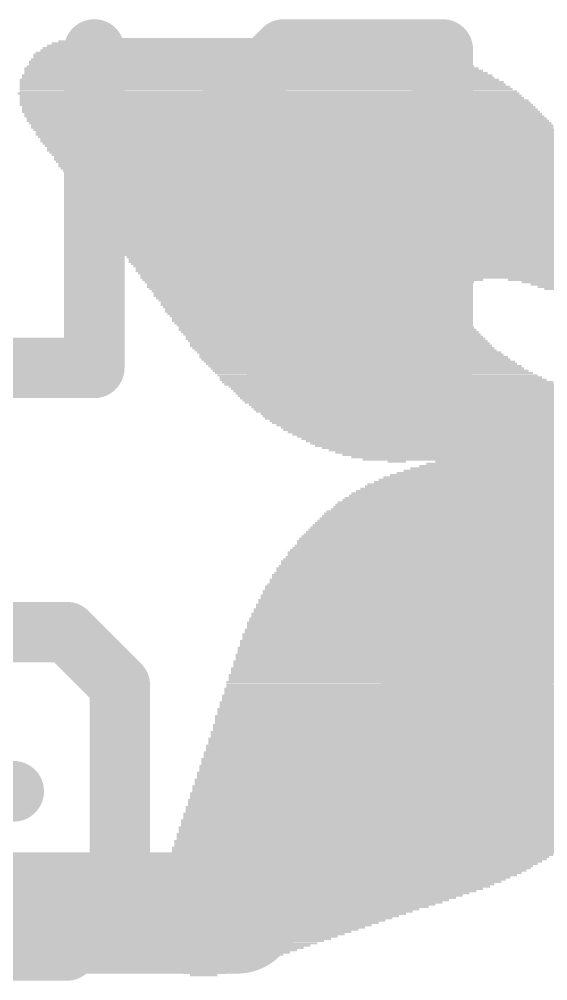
# Model space of a CAD drawing. Extents: x -19.1 to 19.1, y -11.7 to 11.4.
# Drawn here: x 1.399 to 3.172, y -5.8 to -2.575 of the extents above; entities that cross this region are included whole.
import ezdxf

# ---------------------------------------------------------------- set-up
doc = ezdxf.new("R2010")
doc.units = 0
for name, color, linetype in [('1', 12, 'CONTINUOUS'), ('21', 40, 'CONTINUOUS'), ('22', 6, 'CONTINUOUS')]:
    doc.layers.add(name, color=color, linetype=linetype)

# ---------------------------------------------------------------- blocks, each defined once
blk = doc.blocks.new('RECT')
blk.add_solid([(-0.5, -0.5), (0.5, -0.5), (-0.5, 0.5), (0.5, 0.5)])

msp = doc.modelspace()

# ---------------------------------------------------------------- linework, layer by layer
at = {"layer": '1', "const_width": 0.4064}
for points in [[(2.13, -5.573), (3.403, -4.3)], [(-1.462, -5.573), (2.13, -5.573)]]:
    msp.add_lwpolyline(points, dxfattribs=at)
at = {"layer": '1', "const_width": 0.2032}
for points in [[(2.13, -5.6746, 1), (2.13, -5.4714)], [(2.0582, -5.5012, 1), (2.2018, -5.6448)]]:
    msp.add_lwpolyline(points, format="xyb", dxfattribs=at)
at = {"layer": '22', "const_width": 0.2032}
for points in [[(1.6506, -2.6767), (1.6506, -3.7444)], [(2.1082, -2.8546), (2.2862, -2.6767)], [(2.2862, -2.6767), (2.82, -2.6767)], [(2.82, -2.6767), (2.82, -3.7444)], [(2.1082, -3.5665), (2.1082, -2.8546)], [(2.2862, -3.7444), (2.1082, -3.5665)], [(1.6506, -3.7444), (0.9388, -3.7444)], [(2.82, -3.7444), (2.2862, -3.7444)], [(1.2025, -4.6307), (1.5585, -4.6307)], [(1.5585, -4.6307), (1.7364, -4.8086)], [(1.7364, -4.8086), (1.7364, -5.5205)], [(1.0246, -5.1645), (1.3805, -5.1645)], [(1.7364, -5.5205), (1.5585, -5.6984)], [(1.5585, -5.6984), (1.2025, -5.6984)]]:
    msp.add_lwpolyline(points, dxfattribs=at)
at = {"layer": '22', "const_width": 0.1016}
for points in [[(1.7014, -2.6767, 1), (1.5998, -2.6767)], [(2.2862, -2.6259, 1), (2.2862, -2.7275)], [(2.3221, -2.7126, 1), (2.2502, -2.6408)], [(2.8708, -2.6767, 1), (2.7692, -2.6767)], [(2.82, -2.7275, 1), (2.82, -2.6259)], [(2.159, -2.8546, 1), (2.0574, -2.8546)], [(2.0723, -2.8187, 1), (2.1441, -2.8906)], [(2.1441, -3.5305, 1), (2.0723, -3.6024)], [(2.0574, -3.5665, 1), (2.159, -3.5665)], [(1.6506, -3.7952, 1), (1.6506, -3.6936)], [(2.2862, -3.6936, 1), (2.2862, -3.7952)], [(2.82, -3.7952, 1), (2.82, -3.6936)], [(2.2502, -3.7803, 1), (2.3221, -3.7085)], [(1.5998, -3.7444, 1), (1.7014, -3.7444)], [(2.7692, -3.7444, 1), (2.8708, -3.7444)], [(1.5944, -4.5948, 1), (1.5225, -4.6666)], [(1.5585, -4.6815, 1), (1.5585, -4.5799)], [(1.7872, -4.8086, 1), (1.6856, -4.8086)], [(1.7005, -4.8446, 1), (1.7723, -4.7727)], [(1.3805, -5.2153, 1), (1.3805, -5.1137)], [(1.7723, -5.5564, 1), (1.7005, -5.4845)], [(1.6856, -5.5205, 1), (1.7872, -5.5205)], [(1.5585, -5.7492, 1), (1.5585, -5.6476)], [(1.5225, -5.6625, 1), (1.5944, -5.7343)]]:
    msp.add_lwpolyline(points, format="xyb", dxfattribs=at)

# ---------------------------------------------------------------- block references
at = {"layer": '21'}
for p, xscale, yscale in [((1.8923, -2.6416), 0.602, 0.0076), ((2.1171, -2.6797), 1.2954, 0.0076), ((2.1057, -2.6721), 1.2573, 0.0076), ((2.0981, -2.6644), 1.2115, 0.0077), ((2.0828, -2.6568), 1.1506, 0.0076), ((2.0676, -2.6492), 1.0744, 0.0076), ((2.1514, -2.7102), 1.425, 0.0076), ((2.1323, -2.6949), 1.3716, 0.0076), ((2.1438, -2.7026), 1.3945, 0.0077), ((2.1248, -2.6873), 1.3411, 0.0076), ((2.1781, -2.7407), 1.524, 0.0077), ((2.1743, -2.733), 1.5011, 0.0076), ((2.159, -2.7178), 1.4554, 0.0076), ((2.1667, -2.7254), 1.4707, 0.0076), ((2.1971, -2.7635), 1.5774, 0.0076), ((2.2009, -2.7711), 1.585, 0.0076), ((2.1857, -2.7483), 1.5392, 0.0076), ((2.1933, -2.7559), 1.5544, 0.0076), ((2.2237, -2.8016), 1.6459, 0.0076), ((2.2047, -2.7788), 1.6078, 0.0077), ((2.2276, -2.8092), 1.6536, 0.0076), ((2.2124, -2.7864), 1.6231, 0.0076), ((2.2162, -2.794), 1.6307, 0.0076), ((2.2352, -2.8245), 1.684, 0.0076), ((2.2352, -2.8169), 1.6688, 0.0077), ((2.2428, -2.8321), 1.684, 0.0076), ((2.2467, -2.8397), 1.6917, 0.0076), ((2.258, -2.855), 1.7145, 0.0077), ((2.2618, -2.8626), 1.7221, 0.0076), ((2.2543, -2.8473), 1.7069, 0.0076), ((2.2695, -2.8702), 1.7222, 0.0076), ((2.2733, -2.8778), 1.7298, 0.0076), ((2.2771, -2.8854), 1.7374, 0.0076), ((2.2848, -2.8931), 1.7373, 0.0077), ((2.2886, -2.9007), 1.7449, 0.0076), ((2.2962, -2.9083), 1.745, 0.0076), ((2.3, -2.9159), 1.7526, 0.0076), ((2.3076, -2.9235), 1.7526, 0.0076), ((2.3152, -2.9312), 1.7526, 0.0077), ((2.3152, -2.9388), 1.7526, 0.0076), ((2.3228, -2.9464), 1.7526, 0.0076), ((2.3305, -2.954), 1.7526, 0.0076), ((2.3343, -2.9616), 1.7602, 0.0076), ((2.3381, -2.9693), 1.7526, 0.0077), ((2.3457, -2.9769), 1.7526, 0.0076), ((2.3495, -2.9845), 1.7602, 0.0076), ((2.3571, -2.9921), 1.7602, 0.0076), ((2.3609, -2.9997), 1.7526, 0.0076), ((2.3686, -3.0074), 1.7526, 0.0077), ((2.3724, -3.015), 1.7602, 0.0076), ((2.3762, -3.0226), 1.7526, 0.0076), ((2.3838, -3.0302), 1.7526, 0.0076), ((2.3914, -3.0378), 1.7526, 0.0076), ((2.3914, -3.0455), 1.7526, 0.0077), ((2.399, -3.0531), 1.7526, 0.0076), ((2.4067, -3.0607), 1.7526, 0.0076), ((2.4067, -3.0683), 1.7526, 0.0076), ((2.4143, -3.0759), 1.7526, 0.0076), ((2.6467, -3.0836), 2.2022, 0.0077), ((2.6467, -3.0912), 2.187, 0.0076), ((2.6467, -3.0988), 2.187, 0.0076), ((2.6467, -3.1064), 2.1717, 0.0076), ((2.6505, -3.114), 2.164, 0.0076), ((2.6505, -3.1217), 2.1488, 0.0077), ((2.6505, -3.1293), 2.1488, 0.0076), ((2.6505, -3.1369), 2.1336, 0.0076), ((2.6543, -3.1445), 2.126, 0.0076), ((2.6581, -3.1521), 2.1184, 0.0076), ((2.6543, -3.1598), 2.1108, 0.0077), ((2.6582, -3.1674), 2.1031, 0.0076), ((2.6582, -3.175), 2.0879, 0.0076), ((2.6582, -3.1826), 2.0879, 0.0076), ((2.662, -3.1902), 2.0803, 0.0076), ((2.6619, -3.1979), 2.065, 0.0077), ((2.6657, -3.2055), 2.0574, 0.0076), ((2.6657, -3.2131), 2.0574, 0.0076), ((2.6696, -3.2207), 2.0497, 0.0076), ((2.6696, -3.2283), 2.0345, 0.0076), ((2.6734, -3.236), 2.0269, 0.0077), ((2.6734, -3.2436), 2.0269, 0.0076), ((2.6772, -3.2512), 2.0193, 0.0076), ((2.6772, -3.2588), 2.0041, 0.0076), ((2.681, -3.2664), 1.9964, 0.0076), ((2.681, -3.2741), 1.9964, 0.0077), ((2.6848, -3.2817), 1.9888, 0.0076), ((2.6886, -3.2893), 1.9812, 0.0076), ((2.6848, -3.2969), 1.9736, 0.0076), ((2.6886, -3.3045), 1.966, 0.0076), ((2.6924, -3.3122), 1.9584, 0.0077), ((2.6963, -3.3198), 1.9507, 0.0076), ((2.6963, -3.3274), 1.9507, 0.0076), ((2.7001, -3.335), 1.9431, 0.0076), ((2.7039, -3.3426), 1.9355, 0.0076), ((2.7039, -3.3502), 1.9203, 0.0077), ((2.7039, -3.3579), 1.9203, 0.0076), ((2.7077, -3.3655), 1.9127, 0.0076), ((2.7115, -3.3731), 1.905, 0.0076), ((2.7153, -3.3807), 1.8974, 0.0076), ((2.7153, -3.3883), 1.8974, 0.0077), ((2.7191, -3.396), 1.8898, 0.0076), ((2.7229, -3.4036), 1.8822, 0.0076), ((2.7267, -3.4112), 1.8746, 0.0076), ((2.7267, -3.4188), 1.8746, 0.0076), ((2.7306, -3.4264), 1.8669, 0.0077), ((2.7344, -3.4341), 1.8593, 0.0076), ((2.7344, -3.4417), 1.8593, 0.0076), ((2.3838, -3.4493), 1.143, 0.0076), ((3.3516, -3.4493), 0.6249, 0.0076), ((2.3723, -3.4569), 1.1049, 0.0076), ((2.3685, -3.4646), 1.0821, 0.0077), ((2.3647, -3.4722), 1.0745, 0.0076), ((2.3647, -3.4798), 1.0591, 0.0076), ((3.3744, -3.4569), 0.5792, 0.0076), ((3.3897, -3.4646), 0.5487, 0.0077), ((3.4011, -3.4722), 0.5258, 0.0076), ((3.4125, -3.4798), 0.503, 0.0076), ((2.3685, -3.4874), 1.0515, 0.0076), ((2.3685, -3.495), 1.0363, 0.0076), ((2.3685, -3.5027), 1.0363, 0.0077), ((2.3723, -3.5103), 1.0287, 0.0076), ((2.3761, -3.5179), 1.0211, 0.0076), ((2.38, -3.5255), 1.0134, 0.0076), ((2.38, -3.5331), 1.0134, 0.0076), ((2.3838, -3.5408), 1.0058, 0.0077), ((2.3876, -3.5484), 0.9982, 0.0076), ((2.3914, -3.556), 1.0058, 0.0076), ((2.3952, -3.5636), 0.9982, 0.0076), ((2.4028, -3.5712), 0.9983, 0.0076), ((2.4067, -3.5789), 0.9906, 0.0077), ((2.4105, -3.5865), 0.9982, 0.0076), ((2.4181, -3.5941), 0.9982, 0.0076), ((2.4219, -3.6017), 0.9906, 0.0076), ((2.4295, -3.6093), 0.9906, 0.0076), ((2.4333, -3.617), 0.9982, 0.0077), ((2.4409, -3.6246), 0.9983, 0.0076), ((2.4486, -3.6322), 0.9982, 0.0076), ((2.4562, -3.6398), 0.9982, 0.0076), ((2.46, -3.6474), 1.0058, 0.0076), ((2.4676, -3.6551), 1.0058, 0.0077), ((2.4752, -3.6627), 1.0059, 0.0076), ((2.479, -3.6703), 1.0135, 0.0076), ((2.4867, -3.6779), 1.0135, 0.0076), ((2.4943, -3.6855), 1.0134, 0.0076), ((2.5057, -3.6932), 1.0211, 0.0077), ((2.5133, -3.7008), 1.0211, 0.0076), ((2.521, -3.7084), 1.0363, 0.0076), ((2.5286, -3.716), 1.0363, 0.0076), ((2.54, -3.7236), 1.044, 0.0076), ((2.5476, -3.7313), 1.0439, 0.0077), ((2.5591, -3.7389), 1.0515, 0.0076), ((2.5667, -3.7465), 1.0516, 0.0076), ((2.5781, -3.7541), 1.0592, 0.0076), ((2.5895, -3.7617), 1.0668, 0.0076), ((2.601, -3.7694), 1.0744, 0.0077), ((2.6124, -3.777), 1.082, 0.0076), ((2.62, -3.7846), 1.0973, 0.0076), ((2.6353, -3.7922), 1.1125, 0.0076), ((2.6467, -3.7998), 1.1202, 0.0076), ((2.6658, -3.8075), 1.1277, 0.0077), ((2.6772, -3.8151), 1.1354, 0.0076), ((2.6962, -3.8227), 1.1582, 0.0076), ((2.7153, -3.8303), 1.1811, 0.0076), ((2.7419, -3.8379), 1.2192, 0.0076), ((3.0506, -3.8456), 1.8211, 0.0077), ((3.0544, -3.8532), 1.8135, 0.0076), ((3.0582, -3.8608), 1.8059, 0.0076), ((3.0657, -3.8684), 1.7907, 0.0076), ((3.0696, -3.876), 1.783, 0.0076), ((3.0734, -3.8837), 1.7754, 0.0077), ((3.0811, -3.8913), 1.7755, 0.0076), ((3.0887, -3.8989), 1.7603, 0.0076), ((3.0963, -3.9065), 1.7602, 0.0076), ((3.1039, -3.9141), 1.7602, 0.0076), ((3.1191, -3.9218), 1.7602, 0.0077), ((3.1305, -3.9294), 1.7679, 0.0076), ((3.1458, -3.937), 1.7678, 0.0076), ((3.1611, -3.9446), 1.7679, 0.0076), ((3.1801, -3.9522), 1.7907, 0.0076), ((3.2144, -3.9599), 1.8288, 0.0077), ((4.0564, -3.9675), 3.4824, 0.0076), ((4.0564, -3.9751), 3.4518, 0.0076), ((4.0602, -3.9827), 3.429, 0.0076), ((4.064, -3.9903), 3.4062, 0.0076), ((4.064, -3.998), 3.3756, 0.0077), ((4.0678, -4.0056), 3.3528, 0.0076), ((4.0716, -4.0132), 3.3147, 0.0076), ((4.0793, -4.0208), 3.2843, 0.0076), ((4.0869, -4.0284), 3.2537, 0.0076), ((4.0907, -4.0361), 3.2156, 0.0077), ((4.1021, -4.0437), 3.1776, 0.0076), ((4.1135, -4.0513), 3.1242, 0.0076), ((2.6658, -4.0589), 0.0609, 0.0076), ((3.1115, -4.0665), 0.6934, 0.0076), ((4.2317, -4.0589), 2.8727, 0.0076), ((3.0238, -4.097), 0.7163, 0.0076), ((3.043, -4.0894), 0.7087, 0.0076), ((3.062, -4.0818), 0.701, 0.0076), ((3.0887, -4.0742), 0.6935, 0.0077), ((2.9591, -4.1275), 0.7392, 0.0076), ((2.9706, -4.1199), 0.7315, 0.0076), ((2.9858, -4.1123), 0.7315, 0.0077), ((3.0049, -4.1046), 0.7239, 0.0076), ((2.9058, -4.158), 0.7544, 0.0076), ((2.9172, -4.1504), 0.7468, 0.0077), ((2.9325, -4.1427), 0.7467, 0.0076), ((2.9401, -4.1351), 0.7467, 0.0076), ((2.8524, -4.1961), 0.7696, 0.0076), ((2.8639, -4.1885), 0.762, 0.0077), ((2.8715, -4.1808), 0.762, 0.0076), ((2.8867, -4.1732), 0.762, 0.0076), ((2.8943, -4.1656), 0.762, 0.0076), ((2.8182, -4.2266), 0.7773, 0.0077), ((2.8296, -4.2189), 0.7696, 0.0076), ((2.8372, -4.2113), 0.7696, 0.0076), ((2.8448, -4.2037), 0.7696, 0.0076), ((2.7877, -4.257), 0.7773, 0.0076), ((2.7953, -4.2494), 0.7772, 0.0076), ((2.8029, -4.2418), 0.7772, 0.0076), ((2.8105, -4.2342), 0.7772, 0.0076), ((2.761, -4.2875), 0.7848, 0.0076), ((2.7686, -4.2799), 0.7848, 0.0076), ((2.7724, -4.2723), 0.7772, 0.0076), ((2.7801, -4.2647), 0.7773, 0.0077), ((2.7344, -4.318), 0.7925, 0.0076), ((2.7382, -4.3104), 0.7849, 0.0076), ((2.7458, -4.3028), 0.7849, 0.0077), ((2.7534, -4.2951), 0.7849, 0.0076), ((2.7039, -4.3561), 0.7925, 0.0076), ((2.7115, -4.3485), 0.7925, 0.0076), ((2.7191, -4.3409), 0.7925, 0.0077), ((2.7267, -4.3256), 0.7924, 0.0076), ((2.7229, -4.3332), 0.7848, 0.0076), ((2.6848, -4.3866), 0.8001, 0.0076), ((2.6886, -4.379), 0.7924, 0.0077), ((2.7001, -4.3637), 0.8001, 0.0076), ((2.6963, -4.3713), 0.7925, 0.0076), ((2.6658, -4.4171), 0.8077, 0.0077), ((2.6696, -4.4094), 0.8001, 0.0076), ((2.6772, -4.3942), 0.8001, 0.0076), ((2.6772, -4.4018), 0.8001, 0.0076), ((2.6543, -4.4399), 0.8154, 0.0076), ((2.6505, -4.4475), 0.8078, 0.0076), ((2.6582, -4.4323), 0.8077, 0.0076), ((2.662, -4.4247), 0.8001, 0.0076), ((2.6353, -4.478), 0.8229, 0.0076), ((2.6353, -4.4856), 0.8229, 0.0076), ((2.6391, -4.4704), 0.8153, 0.0076), ((2.6467, -4.4552), 0.8154, 0.0077), ((2.6467, -4.4628), 0.8154, 0.0076), ((2.6276, -4.5085), 0.8382, 0.0076), ((2.6276, -4.5161), 0.8382, 0.0076), ((2.6315, -4.4933), 0.8305, 0.0077), ((2.6315, -4.5009), 0.8305, 0.0076), ((2.62, -4.539), 0.8534, 0.0076), ((2.62, -4.5466), 0.8534, 0.0076), ((2.6238, -4.5237), 0.8458, 0.0076), ((2.6238, -4.5314), 0.8458, 0.0077), ((2.62, -4.5694), 0.8839, 0.0077), ((2.6277, -4.5771), 0.8991, 0.0076), ((2.62, -4.5542), 0.8687, 0.0076), ((2.62, -4.5618), 0.8687, 0.0076), ((3.5383, -4.5771), 0.7391, 0.0076), ((3.0429, -4.5999), 1.7602, 0.0076), ((3.0468, -4.6075), 1.7679, 0.0077), ((3.0506, -4.6152), 1.7755, 0.0076), ((2.6391, -4.5847), 0.9373, 0.0076), ((3.0467, -4.5923), 1.7526, 0.0076), ((3.5192, -4.5847), 0.7925, 0.0076), ((3.0544, -4.6456), 1.8135, 0.0077), ((3.0506, -4.638), 1.8059, 0.0076), ((3.0506, -4.6228), 1.7907, 0.0076), ((3.0506, -4.6304), 1.7907, 0.0076), ((3.0582, -4.6609), 1.8364, 0.0076), ((3.062, -4.6685), 1.844, 0.0076), ((3.0658, -4.6761), 1.8516, 0.0076), ((3.0582, -4.6533), 1.8212, 0.0076), ((3.0772, -4.7066), 1.905, 0.0076), ((3.0657, -4.6837), 1.8669, 0.0077), ((3.0696, -4.6914), 1.8746, 0.0076), ((3.0734, -4.699), 1.8822, 0.0076), ((3.0887, -4.7295), 1.9431, 0.0076), ((3.1001, -4.7371), 1.966, 0.0076), ((3.081, -4.7142), 1.9126, 0.0076), ((3.0887, -4.7218), 1.9279, 0.0077), ((3.5116, -4.7752), 2.8194, 0.0076), ((3.5154, -4.7599), 2.8118, 0.0077), ((3.5154, -4.7676), 2.8118, 0.0076), ((3.5116, -4.7523), 2.8041, 0.0076), ((3.5154, -4.7447), 2.7965, 0.0076), ((3.5116, -4.798), 2.8347, 0.0077), ((3.5154, -4.8057), 2.8423, 0.0076), ((3.5154, -4.7828), 2.827, 0.0076), ((3.5154, -4.7904), 2.827, 0.0076), ((3.5116, -4.8209), 2.8499, 0.0076), ((3.5154, -4.8285), 2.8575, 0.0076), ((3.5154, -4.8361), 2.8575, 0.0077), ((3.5154, -4.8133), 2.8423, 0.0076), ((2.8182, -4.8666), 1.4935, 0.0076), ((2.822, -4.8438), 1.4859, 0.0076), ((2.822, -4.8514), 1.4859, 0.0076), ((2.822, -4.859), 1.4859, 0.0076), ((2.8106, -4.8895), 1.4935, 0.0076), ((2.8068, -4.8971), 1.4859, 0.0076), ((2.8068, -4.9047), 1.4859, 0.0076), ((2.8144, -4.8742), 1.4859, 0.0077), ((2.8144, -4.8819), 1.4859, 0.0076), ((2.8029, -4.9123), 1.4936, 0.0077), ((2.7991, -4.92), 1.4859, 0.0076), ((2.7991, -4.9276), 1.4859, 0.0076), ((2.7991, -4.9352), 1.4859, 0.0076), ((2.7877, -4.9657), 1.4935, 0.0076), ((2.7953, -4.9428), 1.4935, 0.0076), ((2.7915, -4.9505), 1.4859, 0.0077), ((2.7915, -4.9581), 1.4859, 0.0076), ((2.7801, -4.9886), 1.4935, 0.0077), ((2.7763, -4.9962), 1.4859, 0.0076), ((2.7839, -4.9733), 1.4859, 0.0076), ((2.7839, -4.9809), 1.4859, 0.0076), ((2.761, -5.0343), 1.4859, 0.0076), ((2.7687, -5.0114), 1.4859, 0.0076), ((2.7687, -5.019), 1.4859, 0.0076), ((2.7687, -5.0267), 1.4859, 0.0077), ((2.7763, -5.0038), 1.4859, 0.0076), ((2.7534, -5.0571), 1.4859, 0.0076), ((2.7496, -5.0648), 1.4783, 0.0077), ((2.761, -5.0419), 1.4859, 0.0076), ((2.7572, -5.0495), 1.4783, 0.0076), ((2.742, -5.08), 1.4783, 0.0076), ((2.742, -5.0876), 1.4783, 0.0076), ((2.7382, -5.0952), 1.4707, 0.0076), ((2.7496, -5.0724), 1.4783, 0.0076), ((2.7229, -5.1257), 1.4706, 0.0076), ((2.7305, -5.1029), 1.4706, 0.0077), ((2.7305, -5.1105), 1.4706, 0.0076), ((2.7267, -5.1181), 1.463, 0.0076), ((2.7115, -5.1486), 1.4631, 0.0076), ((2.7077, -5.1562), 1.4555, 0.0076), ((2.7191, -5.1333), 1.463, 0.0076), ((2.7153, -5.141), 1.4554, 0.0077), ((2.6848, -5.1943), 1.4402, 0.0076), ((2.6962, -5.1714), 1.4478, 0.0076), ((2.6962, -5.1791), 1.4478, 0.0077), ((2.6924, -5.1867), 1.4402, 0.0076), ((2.7038, -5.1638), 1.4478, 0.0076), ((2.6696, -5.2172), 1.4249, 0.0077), ((2.6658, -5.2248), 1.4173, 0.0076), ((2.681, -5.2019), 1.4326, 0.0076), ((2.6772, -5.2095), 1.4249, 0.0076), ((2.6543, -5.24), 1.4097, 0.0076), ((2.6505, -5.2476), 1.402, 0.0076), ((2.6467, -5.2553), 1.3944, 0.0077), ((2.662, -5.2324), 1.4097, 0.0076), ((2.6238, -5.2857), 1.3792, 0.0076), ((2.6391, -5.2629), 1.3945, 0.0076), ((2.6353, -5.2705), 1.3869, 0.0076), ((2.6315, -5.2781), 1.3793, 0.0076), ((2.6086, -5.3086), 1.364, 0.0076), ((2.601, -5.3162), 1.3487, 0.0076), ((2.5972, -5.3238), 1.3411, 0.0076), ((2.62, -5.2934), 1.3716, 0.0077), ((2.6162, -5.301), 1.364, 0.0076), ((2.5705, -5.3543), 1.3182, 0.0076), ((2.5896, -5.3315), 1.3411, 0.0077), ((2.5819, -5.3391), 1.3259, 0.0076), ((2.5781, -5.3467), 1.3182, 0.0076), ((2.5476, -5.3772), 1.2878, 0.0076), ((2.54, -5.3848), 1.2726, 0.0076), ((2.5629, -5.3619), 1.303, 0.0076), ((2.5591, -5.3696), 1.2954, 0.0077), ((2.5171, -5.4077), 1.2421, 0.0077), ((2.5095, -5.4153), 1.2268, 0.0076), ((2.5248, -5.4), 1.2573, 0.0076), ((2.5362, -5.3924), 1.265, 0.0076), ((2.4752, -5.4458), 1.1887, 0.0077), ((2.4638, -5.4534), 1.1658, 0.0076), ((2.5019, -5.4229), 1.2268, 0.0076), ((2.4943, -5.4305), 1.2116, 0.0076), ((2.4867, -5.4381), 1.1963, 0.0076), ((2.4448, -5.4686), 1.143, 0.0076), ((2.4333, -5.4762), 1.1201, 0.0076), ((2.4258, -5.4839), 1.1049, 0.0077), ((2.4562, -5.461), 1.1506, 0.0076), ((2.399, -5.4991), 1.0668, 0.0076), ((2.3876, -5.5067), 1.044, 0.0076), ((2.3761, -5.5143), 1.0211, 0.0076), ((2.4143, -5.4915), 1.082, 0.0076), ((2.3229, -5.5448), 0.9449, 0.0076), ((2.3495, -5.5296), 0.983, 0.0076), ((2.338, -5.5372), 0.9601, 0.0076), ((2.361, -5.522), 1.0059, 0.0077), ((2.3114, -5.5524), 0.922, 0.0076), ((2.2961, -5.5601), 0.8915, 0.0077), ((2.2733, -5.5753), 0.8458, 0.0076), ((2.2848, -5.5677), 0.8687, 0.0076), ((2.2581, -5.5829), 0.8306, 0.0076), ((2.2352, -5.5982), 0.7848, 0.0077), ((2.2238, -5.6058), 0.762, 0.0076), ((2.2467, -5.5905), 0.8077, 0.0076), ((2.2124, -5.6134), 0.7391, 0.0076), ((2.1895, -5.6286), 0.6934, 0.0076), ((2.201, -5.621), 0.7163, 0.0076), ((2.1781, -5.6363), 0.6705, 0.0077), ((2.1667, -5.6439), 0.6477, 0.0076), ((2.159, -5.6515), 0.6172, 0.0076), ((2.1476, -5.6591), 0.5944, 0.0076), ((2.1247, -5.6744), 0.5486, 0.0077), ((2.1362, -5.6667), 0.5715, 0.0076), ((2.1171, -5.682), 0.5182, 0.0076), ((2.1057, -5.6896), 0.4953, 0.0076), ((2.0981, -5.6972), 0.4649, 0.0076), ((2.0905, -5.7048), 0.4343, 0.0076), ((2.079, -5.7125), 0.4114, 0.0077), ((2.0714, -5.7201), 0.381, 0.0076), ((2.0638, -5.7277), 0.3505, 0.0076), ((2.0562, -5.7353), 0.3201, 0.0076), ((2.0485, -5.7429), 0.2896, 0.0076), ((2.0409, -5.7506), 0.259, 0.0077), ((2.0371, -5.7582), 0.221, 0.0076), ((2.0295, -5.7658), 0.1905, 0.0076), ((2.0219, -5.7734), 0.1447, 0.0076), ((2.0181, -5.781), 0.0915, 0.0076)]:
    msp.add_blockref('RECT', p, dxfattribs=dict(at, xscale=xscale, yscale=yscale))

doc.saveas('drawing.dxf')
